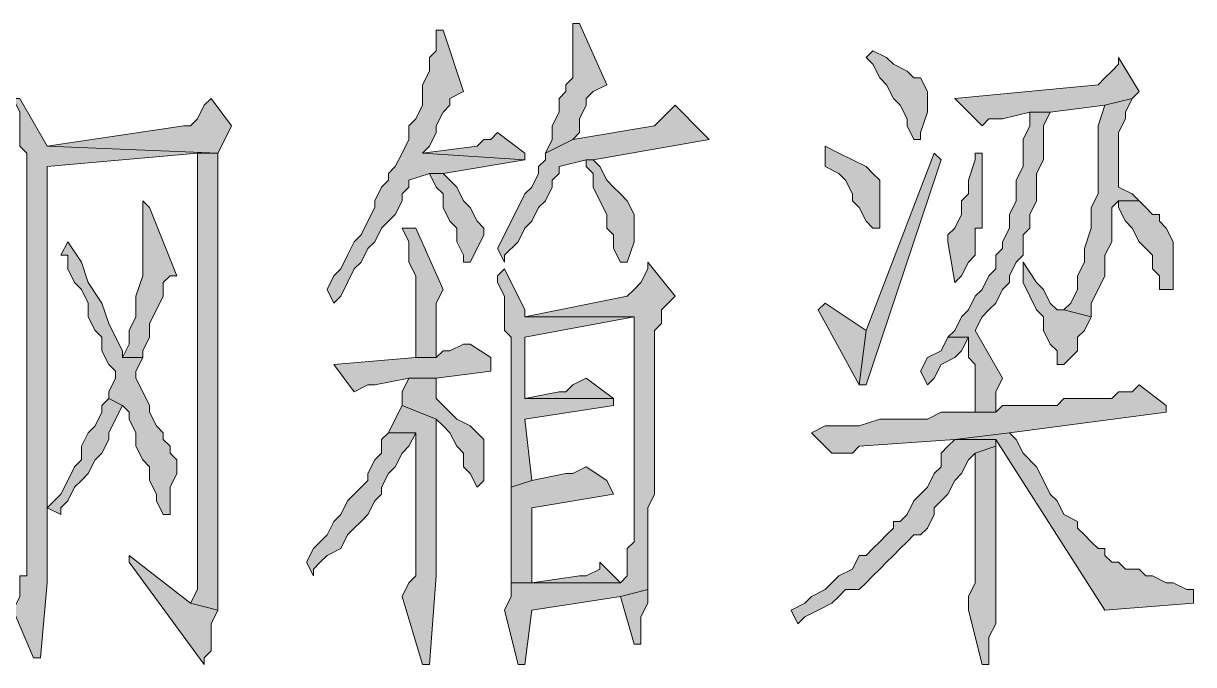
# Model space of a CAD drawing. Header units: millimetres. Extents: x 24 to 410, y 10 to 282.
# Drawn here: x 291.82 to 299.08, y 50.08 to 54.06 of the extents above; entities that cross this region are included whole.
import ezdxf

# ---------------------------------------------------------------- set-up
doc = ezdxf.new("R2010")
doc.units = ezdxf.units.MM

msp = doc.modelspace()

# ---------------------------------------------------------------- hatches: boundary and pattern name
h = msp.add_hatch(color=7)
h.dxf.hatch_style = 2
h.paths.add_polyline_path([(294.428333, 54.017333), (294.386, 54.017333), (294.386, 53.975), (294.386, 53.890333), (294.343667, 53.848), (294.343667, 53.763333), (294.301333, 53.678667), (294.301333, 53.551667), (294.259, 53.467), (294.216667, 53.424667), (294.216667, 53.34), (294.174333, 53.255333), (294.132, 53.170667), (294.089667, 53.128333), (294.089667, 53.086), (294.047333, 53.043667), (294.005, 52.959), (294.005, 52.916667), (293.962667, 52.832), (293.920333, 52.747333), (293.878, 52.705), (293.835667, 52.620333), (293.793333, 52.535667), (293.751, 52.493333), (293.708667, 52.408667), (293.751, 52.324), (293.793333, 52.366333), (293.835667, 52.451), (293.878, 52.535667), (293.920333, 52.578), (293.962667, 52.662667), (294.005, 52.705), (294.047333, 52.789667), (294.089667, 52.832), (294.132, 52.874333), (294.174333, 52.959), (294.174333, 53.001333), (294.216667, 53.043667), (294.216667, 53.086), (294.343667, 53.128333), (294.428333, 53.128333), (294.936333, 53.213), (294.301333, 53.255333), (294.343667, 53.297667), (294.386, 53.382333), (294.386, 53.424667), (294.428333, 53.509333), (294.470667, 53.551667), (294.470667, 53.594), (294.555333, 53.636333)])
h = msp.add_hatch(color=7)
h.dxf.hatch_style = 2
h.paths.add_polyline_path([(295.275, 54.059667), (295.232667, 54.059667), (295.232667, 53.975), (295.232667, 53.721), (295.190333, 53.678667), (295.190333, 53.636333), (295.148, 53.594), (295.148, 53.509333), (295.105667, 53.424667), (295.105667, 53.34), (295.063333, 53.255333), (295.232667, 53.34), (295.275, 53.382333), (295.275, 53.467), (295.317333, 53.551667), (295.317333, 53.594), (295.359667, 53.636333), (295.444333, 53.678667)])
h = msp.add_hatch(color=7)
h.dxf.hatch_style = 2
h.paths.add_polyline_path([(297.095333, 53.890333), (297.053, 53.848), (297.095333, 53.805667), (297.137667, 53.721), (297.18, 53.678667), (297.222333, 53.594), (297.264667, 53.551667), (297.307, 53.467), (297.307, 53.424667), (297.349333, 53.34), (297.391667, 53.34), (297.391667, 53.382333), (297.434, 53.509333), (297.434, 53.636333), (297.391667, 53.721), (297.349333, 53.721), (297.307, 53.763333), (297.222333, 53.805667), (297.18, 53.848)])
h = msp.add_hatch(color=7)
h.dxf.hatch_style = 2
h.paths.add_polyline_path([(298.619333, 53.848), (298.619333, 53.805667), (298.577, 53.763333), (298.534667, 53.721), (298.492333, 53.678667), (297.603333, 53.594), (297.772667, 53.424667), (297.815, 53.467), (297.899667, 53.467), (298.069, 53.509333), (298.196, 53.509333), (298.534667, 53.551667), (298.704, 53.594), (298.746333, 53.636333)])
h = msp.add_hatch(color=7)
h.dxf.hatch_style = 2
h.paths.add_polyline_path([(291.803667, 53.594), (291.761333, 53.594), (291.803667, 53.509333), (291.803667, 53.297667), (291.846, 53.255333), (291.846, 51.519667), (291.846, 51.392667), (291.846, 50.630667), (291.803667, 50.630667), (291.803667, 50.503667), (291.761333, 50.419), (291.888333, 50.122667), (291.930667, 50.122667), (291.973, 50.588333), (291.973, 53.170667), (292.904333, 53.255333), (293.031333, 53.255333), (291.973, 53.297667)])
h = msp.add_hatch(color=7)
h.dxf.hatch_style = 2
h.paths.add_polyline_path([(292.989, 53.594), (292.946667, 53.551667), (292.904333, 53.467), (292.862, 53.424667), (292.819667, 53.424667), (291.973, 53.297667), (293.031333, 53.255333), (293.073667, 53.34), (293.116, 53.424667)])
h = msp.add_hatch(color=7)
h.dxf.hatch_style = 2
h.paths.add_polyline_path([(298.704, 53.594), (298.534667, 53.551667), (298.492333, 53.424667), (298.492333, 53.001333), (298.45, 52.916667), (298.45, 52.789667), (298.407667, 52.662667), (298.407667, 52.578), (298.365333, 52.493333), (298.365333, 52.408667), (298.323, 52.324), (298.280667, 52.281667), (298.45, 52.239333), (298.45, 52.324), (298.492333, 52.408667), (298.534667, 52.493333), (298.534667, 52.535667), (298.534667, 52.620333), (298.577, 52.705), (298.577, 52.916667), (298.619333, 52.959), (298.746333, 52.959), (298.704, 53.001333), (298.619333, 53.043667), (298.619333, 53.382333), (298.661667, 53.467), (298.661667, 53.509333)])
h = msp.add_hatch(color=7)
h.dxf.hatch_style = 2
h.paths.add_polyline_path([(295.867667, 53.551667), (295.825333, 53.509333), (295.783, 53.467), (295.740667, 53.424667), (295.232667, 53.34), (295.063333, 53.255333), (295.063333, 53.213), (295.021, 53.170667), (295.021, 53.128333), (294.978667, 53.043667), (294.936333, 53.001333), (294.894, 52.916667), (294.851667, 52.832), (294.809333, 52.747333), (294.767, 52.662667), (294.809333, 52.578), (294.809333, 52.620333), (294.894, 52.705), (294.936333, 52.789667), (294.978667, 52.832), (295.021, 52.916667), (295.063333, 52.959), (295.105667, 53.043667), (295.105667, 53.086), (295.148, 53.128333), (295.148, 53.170667), (295.317333, 53.213), (295.359667, 53.213), (296.079333, 53.34), (296.037, 53.382333)])
h = msp.add_hatch(color=7)
h.dxf.hatch_style = 2
h.paths.add_polyline_path([(298.196, 53.509333), (298.069, 53.509333), (298.069, 53.424667), (298.026667, 53.34), (298.026667, 53.170667), (297.984333, 53.086), (297.984333, 52.959), (297.942, 52.874333), (297.942, 52.789667), (297.899667, 52.705), (297.899667, 52.662667), (297.857333, 52.620333), (297.857333, 52.535667), (297.815, 52.493333), (297.772667, 52.408667), (297.730333, 52.366333), (297.688, 52.281667), (297.645667, 52.239333), (297.603333, 52.154667), (297.561, 52.112333), (297.688, 52.112333), (297.688, 51.985333), (297.730333, 51.943), (297.730333, 51.646667), (297.857333, 51.646667), (297.857333, 51.773667), (297.899667, 51.858333), (297.730333, 52.154667), (297.772667, 52.239333), (297.815, 52.281667), (297.857333, 52.324), (297.899667, 52.408667), (297.942, 52.451), (297.942, 52.493333), (297.984333, 52.578), (298.026667, 52.620333), (298.026667, 52.747333), (298.069, 52.789667), (298.069, 52.874333), (298.111333, 52.959), (298.111333, 53.128333), (298.153667, 53.213), (298.153667, 53.424667)])
h = msp.add_hatch(color=7)
h.dxf.hatch_style = 2
h.paths.add_polyline_path([(294.767, 53.382333), (294.724667, 53.34), (294.682333, 53.34), (294.64, 53.297667), (294.301333, 53.255333), (294.936333, 53.213), (294.936333, 53.255333)])
h = msp.add_hatch(color=7)
h.dxf.hatch_style = 2
h.paths.add_polyline_path([(296.799, 53.297667), (296.799, 53.170667), (296.883667, 53.128333), (296.926, 53.086), (296.968333, 53.001333), (296.968333, 52.959), (297.010667, 52.916667), (297.053, 52.832), (297.095333, 52.789667), (297.137667, 52.789667), (297.137667, 52.916667), (297.137667, 53.086), (297.095333, 53.128333), (297.053, 53.170667), (296.968333, 53.213), (296.883667, 53.255333)])
h = msp.add_hatch(color=7)
h.dxf.hatch_style = 2
h.paths.add_polyline_path([(293.031333, 53.255333), (292.904333, 53.255333), (292.904333, 50.715333), (292.904333, 50.546), (292.862, 50.461333), (293.031333, 50.419), (293.031333, 52.578), (293.031333, 52.662667)])
h = msp.add_hatch(color=7)
h.dxf.hatch_style = 2
h.paths.add_polyline_path([(297.476333, 53.255333), (297.053, 52.154667), (297.010667, 51.816), (297.053, 51.816), (297.518667, 53.213)])
h = msp.add_hatch(color=7)
h.dxf.hatch_style = 2
h.paths.add_polyline_path([(297.772667, 53.255333), (297.730333, 53.255333), (297.730333, 53.213), (297.688, 53.086), (297.688, 53.001333), (297.645667, 52.959), (297.645667, 52.874333), (297.603333, 52.789667), (297.561, 52.747333), (297.561, 52.705), (297.603333, 52.451), (297.645667, 52.493333), (297.688, 52.578), (297.730333, 52.620333), (297.730333, 52.789667), (297.772667, 52.789667)])
h = msp.add_hatch(color=7)
h.dxf.hatch_style = 2
h.paths.add_polyline_path([(295.359667, 53.213), (295.317333, 53.213), (295.317333, 53.170667), (295.359667, 53.128333), (295.359667, 53.043667), (295.402, 52.959), (295.444333, 52.874333), (295.444333, 52.789667), (295.486667, 52.747333), (295.486667, 52.662667), (295.529, 52.578), (295.571333, 52.578), (295.613667, 52.705), (295.613667, 52.874333), (295.571333, 52.959), (295.529, 53.001333), (295.486667, 53.043667), (295.444333, 53.086), (295.402, 53.170667)])
h = msp.add_hatch(color=7)
h.dxf.hatch_style = 2
h.paths.add_polyline_path([(294.428333, 53.128333), (294.343667, 53.128333), (294.386, 53.043667), (294.428333, 53.001333), (294.428333, 52.916667), (294.470667, 52.832), (294.513, 52.789667), (294.513, 52.705), (294.555333, 52.620333), (294.555333, 52.578), (294.597667, 52.578), (294.64, 52.662667), (294.682333, 52.747333), (294.682333, 52.789667), (294.64, 52.832), (294.597667, 52.916667), (294.555333, 52.959), (294.513, 53.043667), (294.470667, 53.086)])
h = msp.add_hatch(color=7)
h.dxf.hatch_style = 2
h.paths.add_polyline_path([(292.565667, 52.959), (292.565667, 52.493333), (292.523333, 52.366333), (292.523333, 52.239333), (292.481, 52.154667), (292.481, 52.07), (292.438667, 51.985333), (292.565667, 51.985333), (292.565667, 52.027667), (292.608, 52.112333), (292.608, 52.197), (292.650333, 52.281667), (292.692667, 52.366333), (292.692667, 52.451), (292.735, 52.493333), (292.777333, 52.493333), (292.608, 52.916667)])
h = msp.add_hatch(color=7)
h.dxf.hatch_style = 2
h.paths.add_polyline_path([(298.746333, 52.959), (298.619333, 52.959), (298.619333, 52.916667), (298.661667, 52.832), (298.704, 52.789667), (298.746333, 52.705), (298.788667, 52.662667), (298.831, 52.620333), (298.831, 52.535667), (298.873333, 52.493333), (298.873333, 52.408667), (298.958, 52.408667), (298.958, 52.705), (298.915667, 52.789667), (298.873333, 52.832), (298.873333, 52.874333), (298.831, 52.874333), (298.788667, 52.916667)])
h = msp.add_hatch(color=7)
h.dxf.hatch_style = 2
h.paths.add_polyline_path([(294.259, 52.789667), (294.174333, 52.789667), (294.216667, 52.705), (294.216667, 52.578), (294.259, 52.493333), (294.259, 51.985333), (294.386, 51.985333), (294.386, 52.324), (294.428333, 52.408667)])
h = msp.add_hatch(color=7)
h.dxf.hatch_style = 2
h.paths.add_polyline_path([(292.1, 52.705), (292.057667, 52.620333), (292.1, 52.620333), (292.1, 52.535667), (292.142333, 52.451), (292.184667, 52.408667), (292.227, 52.324), (292.227, 52.239333), (292.269333, 52.154667), (292.311667, 52.112333), (292.311667, 52.027667), (292.354, 51.943), (292.396333, 51.900667), (292.396333, 51.858333), (292.354, 51.773667), (292.354, 51.731333), (292.438667, 51.689), (292.481, 51.646667), (292.481, 51.604333), (292.523333, 51.519667), (292.523333, 51.435), (292.565667, 51.350333), (292.608, 51.308), (292.608, 51.223333), (292.650333, 51.138667), (292.650333, 51.096333), (292.692667, 51.011667), (292.735, 51.011667), (292.735, 51.054), (292.735, 51.181), (292.777333, 51.265667), (292.777333, 51.350333), (292.735, 51.392667), (292.735, 51.435), (292.692667, 51.477333), (292.692667, 51.519667), (292.650333, 51.562), (292.608, 51.646667), (292.608, 51.689), (292.565667, 51.773667), (292.523333, 51.858333), (292.523333, 51.900667), (292.565667, 51.985333), (292.438667, 51.985333), (292.438667, 52.027667), (292.396333, 52.112333), (292.354, 52.197), (292.311667, 52.324), (292.227, 52.451), (292.184667, 52.578)])
h = msp.add_hatch(color=7)
h.dxf.hatch_style = 2
h.paths.add_polyline_path([(295.698333, 52.578), (295.698333, 52.535667), (295.656, 52.451), (295.613667, 52.408667), (295.571333, 52.366333), (294.936333, 52.239333), (295.613667, 52.239333), (295.613667, 52.112333), (295.613667, 50.842333), (295.571333, 50.8), (295.571333, 50.715333), (295.571333, 50.630667), (295.529, 50.588333), (294.851667, 50.588333), (294.851667, 50.503667), (294.809333, 50.419), (294.894, 50.080333), (294.936333, 50.080333), (294.978667, 50.419), (295.529, 50.503667), (295.698333, 50.546), (295.698333, 51.054), (295.740667, 51.138667), (295.740667, 52.154667), (295.783, 52.197), (295.783, 52.281667), (295.867667, 52.366333)])
h = msp.add_hatch(color=7)
h.dxf.hatch_style = 2
h.paths.add_polyline_path([(298.026667, 52.578), (298.026667, 52.451), (298.069, 52.366333), (298.111333, 52.281667), (298.153667, 52.239333), (298.153667, 52.154667), (298.196, 52.07), (298.238333, 52.027667), (298.238333, 51.943), (298.280667, 51.943), (298.323, 51.985333), (298.365333, 52.027667), (298.365333, 52.112333), (298.407667, 52.154667), (298.45, 52.239333), (298.280667, 52.281667), (298.238333, 52.281667), (298.196, 52.324), (298.153667, 52.408667), (298.111333, 52.451)])
h = msp.add_hatch(color=7)
h.dxf.hatch_style = 2
h.paths.add_polyline_path([(294.809333, 52.535667), (294.767, 52.493333), (294.767, 52.451), (294.809333, 52.366333), (294.809333, 52.154667), (294.851667, 52.112333), (294.851667, 51.181), (294.978667, 51.223333), (294.936333, 51.604333), (295.486667, 51.689), (295.486667, 51.731333), (294.936333, 51.731333), (294.936333, 52.112333), (295.613667, 52.239333), (294.936333, 52.239333), (294.936333, 52.281667)])
h = msp.add_hatch(color=7)
h.dxf.hatch_style = 2
h.paths.add_polyline_path([(296.799, 52.324), (296.756667, 52.281667), (297.010667, 51.816), (297.053, 52.154667)])
h = msp.add_hatch(color=7)
h.dxf.hatch_style = 2
h.paths.add_polyline_path([(294.597667, 52.07), (294.555333, 52.07), (294.470667, 52.027667), (294.428333, 52.027667), (294.386, 51.985333), (294.259, 51.985333), (293.751, 51.943), (293.878, 51.773667), (293.962667, 51.816), (294.005, 51.816), (294.216667, 51.858333), (294.386, 51.858333), (294.724667, 51.900667), (294.724667, 51.985333)])
h = msp.add_hatch(color=7)
h.dxf.hatch_style = 2
h.paths.add_polyline_path([(297.561, 52.112333), (297.518667, 52.027667), (297.434, 51.985333), (297.391667, 51.900667), (297.434, 51.816), (297.476333, 51.858333), (297.518667, 51.943), (297.603333, 51.985333), (297.645667, 52.027667), (297.688, 52.112333)])
h = msp.add_hatch(color=7)
h.dxf.hatch_style = 2
h.paths.add_polyline_path([(294.386, 51.858333), (294.216667, 51.858333), (294.174333, 51.773667), (294.174333, 51.689), (294.386, 51.604333), (294.428333, 51.562), (294.470667, 51.519667), (294.513, 51.435), (294.555333, 51.392667), (294.555333, 51.308), (294.597667, 51.265667), (294.64, 51.181), (294.682333, 51.223333), (294.682333, 51.477333), (294.64, 51.519667), (294.597667, 51.562), (294.513, 51.604333), (294.386, 51.731333)])
h = msp.add_hatch(color=7)
h.dxf.hatch_style = 2
h.paths.add_polyline_path([(295.317333, 51.858333), (295.232667, 51.816), (295.190333, 51.773667), (295.148, 51.773667), (294.936333, 51.731333), (295.486667, 51.731333)])
h = msp.add_hatch(color=7)
h.dxf.hatch_style = 2
h.paths.add_polyline_path([(298.746333, 51.816), (298.704, 51.773667), (298.619333, 51.773667), (298.577, 51.731333), (298.280667, 51.731333), (298.238333, 51.689), (297.899667, 51.689), (297.857333, 51.646667), (297.730333, 51.646667), (297.688, 51.646667), (297.518667, 51.646667), (297.434, 51.604333), (297.137667, 51.604333), (297.010667, 51.562), (296.799, 51.562), (296.714333, 51.519667), (296.841333, 51.392667), (296.968333, 51.392667), (297.010667, 51.435), (297.603333, 51.477333), (297.942, 51.519667), (298.915667, 51.646667), (298.915667, 51.689)])
h = msp.add_hatch(color=7)
h.dxf.hatch_style = 2
h.paths.add_polyline_path([(292.354, 51.731333), (292.311667, 51.689), (292.311667, 51.646667), (292.269333, 51.562), (292.227, 51.519667), (292.184667, 51.435), (292.184667, 51.350333), (292.142333, 51.308), (292.1, 51.223333), (292.057667, 51.138667), (291.973, 51.054), (292.057667, 51.011667), (292.057667, 51.054), (292.1, 51.096333), (292.142333, 51.181), (292.184667, 51.223333), (292.227, 51.265667), (292.269333, 51.350333), (292.311667, 51.392667), (292.354, 51.477333), (292.354, 51.519667), (292.396333, 51.604333), (292.438667, 51.689)])
h = msp.add_hatch(color=7)
h.dxf.hatch_style = 2
h.paths.add_polyline_path([(294.174333, 51.689), (294.132, 51.604333), (294.089667, 51.519667), (294.259, 51.519667), (294.259, 51.477333), (294.259, 50.630667), (294.216667, 50.588333), (294.174333, 50.503667), (294.301333, 50.080333), (294.343667, 50.080333), (294.386, 50.630667), (294.386, 51.138667), (294.386, 51.265667), (294.386, 51.604333)])
h = msp.add_hatch(color=7)
h.dxf.hatch_style = 2
h.paths.add_polyline_path([(294.089667, 51.519667), (294.047333, 51.477333), (294.047333, 51.392667), (294.005, 51.350333), (293.962667, 51.265667), (293.962667, 51.223333), (293.920333, 51.181), (293.878, 51.138667), (293.835667, 51.096333), (293.793333, 51.011667), (293.751, 50.969333), (293.708667, 50.884667), (293.666333, 50.842333), (293.624, 50.8), (293.581667, 50.715333), (293.624, 50.630667), (293.624, 50.673), (293.666333, 50.715333), (293.708667, 50.757667), (293.793333, 50.8), (293.835667, 50.884667), (293.878, 50.927), (293.920333, 50.969333), (293.962667, 51.011667), (294.005, 51.096333), (294.047333, 51.138667), (294.047333, 51.181), (294.089667, 51.265667), (294.132, 51.308), (294.174333, 51.392667), (294.216667, 51.435), (294.259, 51.519667)])
h = msp.add_hatch(color=7)
h.dxf.hatch_style = 2
h.paths.add_polyline_path([(297.603333, 51.477333), (297.561, 51.435), (297.518667, 51.392667), (297.518667, 51.308), (297.476333, 51.265667), (297.434, 51.181), (297.391667, 51.138667), (297.349333, 51.096333), (297.307, 51.011667), (297.264667, 50.969333), (297.222333, 50.969333), (297.222333, 50.927), (297.18, 50.884667), (297.137667, 50.842333), (297.095333, 50.8), (297.053, 50.757667), (297.010667, 50.757667), (296.968333, 50.673), (296.883667, 50.630667), (296.841333, 50.588333), (296.799, 50.546), (296.714333, 50.503667), (296.672, 50.461333), (296.587333, 50.419), (296.629667, 50.334333), (296.672, 50.376667), (296.756667, 50.419), (296.841333, 50.461333), (296.883667, 50.503667), (296.926, 50.546), (297.010667, 50.546), (297.053, 50.588333), (297.095333, 50.630667), (297.137667, 50.673), (297.18, 50.715333), (297.222333, 50.757667), (297.264667, 50.8), (297.307, 50.842333), (297.349333, 50.884667), (297.391667, 50.884667), (297.434, 50.927), (297.476333, 51.011667), (297.476333, 51.054), (297.518667, 51.096333), (297.561, 51.138667), (297.603333, 51.223333), (297.645667, 51.265667), (297.688, 51.350333), (297.730333, 51.392667), (297.857333, 51.435), (297.857333, 51.477333)])
h = msp.add_hatch(color=7)
h.dxf.hatch_style = 2
h.paths.add_polyline_path([(297.942, 51.519667), (297.603333, 51.477333), (297.857333, 51.477333), (298.534667, 50.419), (299.085, 50.461333), (299.085, 50.546), (299.042667, 50.546), (298.958, 50.588333), (298.915667, 50.588333), (298.831, 50.630667), (298.788667, 50.630667), (298.746333, 50.673), (298.661667, 50.673), (298.619333, 50.715333), (298.577, 50.715333), (298.534667, 50.757667), (298.534667, 50.8), (298.492333, 50.8), (298.45, 50.842333), (298.407667, 50.884667), (298.365333, 50.927), (298.365333, 50.969333), (298.280667, 51.011667), (298.238333, 51.096333), (298.196, 51.138667), (298.153667, 51.223333), (298.111333, 51.308), (298.026667, 51.392667), (297.984333, 51.477333)])
h = msp.add_hatch(color=7)
h.dxf.hatch_style = 2
h.paths.add_polyline_path([(297.857333, 51.435), (297.730333, 51.392667), (297.730333, 50.588333), (297.688, 50.503667), (297.688, 50.419), (297.772667, 50.080333), (297.815, 50.080333), (297.815, 50.122667), (297.815, 50.249667), (297.857333, 50.334333), (297.857333, 50.715333), (297.857333, 50.8)])
h = msp.add_hatch(color=7)
h.dxf.hatch_style = 2
h.paths.add_polyline_path([(295.317333, 51.308), (295.232667, 51.265667), (295.190333, 51.265667), (294.978667, 51.223333), (294.851667, 51.181), (294.851667, 50.588333), (294.978667, 50.588333), (294.978667, 51.054), (295.486667, 51.138667), (295.444333, 51.223333)])
h = msp.add_hatch(color=7)
h.dxf.hatch_style = 2
h.paths.add_polyline_path([(292.481, 50.757667), (292.481, 50.715333), (292.946667, 50.080333), (292.946667, 50.122667), (292.989, 50.165), (292.989, 50.334333), (293.031333, 50.419), (292.862, 50.461333)])
h = msp.add_hatch(color=7)
h.dxf.hatch_style = 2
h.paths.add_polyline_path([(295.402, 50.715333), (295.402, 50.673), (295.317333, 50.630667), (295.275, 50.630667), (294.978667, 50.588333), (295.529, 50.588333)])
h = msp.add_hatch(color=7)
h.dxf.hatch_style = 2
h.paths.add_polyline_path([(295.698333, 50.546), (295.529, 50.503667), (295.613667, 50.207333), (295.656, 50.207333), (295.656, 50.249667), (295.656, 50.376667), (295.698333, 50.461333)])

# ---------------------------------------------------------------- linework, layer by layer
at = {"color": 7, "lineweight": 0}
for points in [[(294.428333, 54.017333), (294.386, 54.017333), (294.386, 53.975), (294.386, 53.890333), (294.343667, 53.848), (294.343667, 53.763333), (294.301333, 53.678667), (294.301333, 53.551667), (294.259, 53.467), (294.216667, 53.424667), (294.216667, 53.34), (294.174333, 53.255333), (294.132, 53.170667), (294.089667, 53.128333), (294.089667, 53.086), (294.047333, 53.043667), (294.005, 52.959), (294.005, 52.916667), (293.962667, 52.832), (293.920333, 52.747333), (293.878, 52.705), (293.835667, 52.620333), (293.793333, 52.535667), (293.751, 52.493333), (293.708667, 52.408667), (293.751, 52.324), (293.793333, 52.366333), (293.835667, 52.451), (293.878, 52.535667), (293.920333, 52.578), (293.962667, 52.662667), (294.005, 52.705), (294.047333, 52.789667), (294.089667, 52.832), (294.132, 52.874333), (294.174333, 52.959), (294.174333, 53.001333), (294.216667, 53.043667), (294.216667, 53.086), (294.343667, 53.128333), (294.428333, 53.128333), (294.936333, 53.213), (294.301333, 53.255333), (294.343667, 53.297667), (294.386, 53.382333), (294.386, 53.424667), (294.428333, 53.509333), (294.470667, 53.551667), (294.470667, 53.594), (294.555333, 53.636333)], [(295.275, 54.059667), (295.232667, 54.059667), (295.232667, 53.975), (295.232667, 53.721), (295.190333, 53.678667), (295.190333, 53.636333), (295.148, 53.594), (295.148, 53.509333), (295.105667, 53.424667), (295.105667, 53.34), (295.063333, 53.255333), (295.232667, 53.34), (295.275, 53.382333), (295.275, 53.467), (295.317333, 53.551667), (295.317333, 53.594), (295.359667, 53.636333), (295.444333, 53.678667)], [(297.095333, 53.890333), (297.053, 53.848), (297.095333, 53.805667), (297.137667, 53.721), (297.18, 53.678667), (297.222333, 53.594), (297.264667, 53.551667), (297.307, 53.467), (297.307, 53.424667), (297.349333, 53.34), (297.391667, 53.34), (297.391667, 53.382333), (297.434, 53.509333), (297.434, 53.636333), (297.391667, 53.721), (297.349333, 53.721), (297.307, 53.763333), (297.222333, 53.805667), (297.18, 53.848)], [(298.619333, 53.848), (298.619333, 53.805667), (298.577, 53.763333), (298.534667, 53.721), (298.492333, 53.678667), (297.603333, 53.594), (297.772667, 53.424667), (297.815, 53.467), (297.899667, 53.467), (298.069, 53.509333), (298.196, 53.509333), (298.534667, 53.551667), (298.704, 53.594), (298.746333, 53.636333)], [(291.803667, 53.594), (291.761333, 53.594), (291.803667, 53.509333), (291.803667, 53.297667), (291.846, 53.255333), (291.846, 51.519667), (291.846, 51.392667), (291.846, 50.630667), (291.803667, 50.630667), (291.803667, 50.503667), (291.761333, 50.419), (291.888333, 50.122667), (291.930667, 50.122667), (291.973, 50.588333), (291.973, 53.170667), (292.904333, 53.255333), (293.031333, 53.255333), (291.973, 53.297667)], [(292.989, 53.594), (292.946667, 53.551667), (292.904333, 53.467), (292.862, 53.424667), (292.819667, 53.424667), (291.973, 53.297667), (293.031333, 53.255333), (293.073667, 53.34), (293.116, 53.424667)], [(298.704, 53.594), (298.534667, 53.551667), (298.492333, 53.424667), (298.492333, 53.001333), (298.45, 52.916667), (298.45, 52.789667), (298.407667, 52.662667), (298.407667, 52.578), (298.365333, 52.493333), (298.365333, 52.408667), (298.323, 52.324), (298.280667, 52.281667), (298.45, 52.239333), (298.45, 52.324), (298.492333, 52.408667), (298.534667, 52.493333), (298.534667, 52.535667), (298.534667, 52.620333), (298.577, 52.705), (298.577, 52.916667), (298.619333, 52.959), (298.746333, 52.959), (298.704, 53.001333), (298.619333, 53.043667), (298.619333, 53.382333), (298.661667, 53.467), (298.661667, 53.509333)], [(295.867667, 53.551667), (295.825333, 53.509333), (295.783, 53.467), (295.740667, 53.424667), (295.232667, 53.34), (295.063333, 53.255333), (295.063333, 53.213), (295.021, 53.170667), (295.021, 53.128333), (294.978667, 53.043667), (294.936333, 53.001333), (294.894, 52.916667), (294.851667, 52.832), (294.809333, 52.747333), (294.767, 52.662667), (294.809333, 52.578), (294.809333, 52.620333), (294.894, 52.705), (294.936333, 52.789667), (294.978667, 52.832), (295.021, 52.916667), (295.063333, 52.959), (295.105667, 53.043667), (295.105667, 53.086), (295.148, 53.128333), (295.148, 53.170667), (295.317333, 53.213), (295.359667, 53.213), (296.079333, 53.34), (296.037, 53.382333)], [(298.196, 53.509333), (298.069, 53.509333), (298.069, 53.424667), (298.026667, 53.34), (298.026667, 53.170667), (297.984333, 53.086), (297.984333, 52.959), (297.942, 52.874333), (297.942, 52.789667), (297.899667, 52.705), (297.899667, 52.662667), (297.857333, 52.620333), (297.857333, 52.535667), (297.815, 52.493333), (297.772667, 52.408667), (297.730333, 52.366333), (297.688, 52.281667), (297.645667, 52.239333), (297.603333, 52.154667), (297.561, 52.112333), (297.688, 52.112333), (297.688, 51.985333), (297.730333, 51.943), (297.730333, 51.646667), (297.857333, 51.646667), (297.857333, 51.773667), (297.899667, 51.858333), (297.730333, 52.154667), (297.772667, 52.239333), (297.815, 52.281667), (297.857333, 52.324), (297.899667, 52.408667), (297.942, 52.451), (297.942, 52.493333), (297.984333, 52.578), (298.026667, 52.620333), (298.026667, 52.747333), (298.069, 52.789667), (298.069, 52.874333), (298.111333, 52.959), (298.111333, 53.128333), (298.153667, 53.213), (298.153667, 53.424667)], [(294.767, 53.382333), (294.724667, 53.34), (294.682333, 53.34), (294.64, 53.297667), (294.301333, 53.255333), (294.936333, 53.213), (294.936333, 53.255333)], [(296.799, 53.297667), (296.799, 53.170667), (296.883667, 53.128333), (296.926, 53.086), (296.968333, 53.001333), (296.968333, 52.959), (297.010667, 52.916667), (297.053, 52.832), (297.095333, 52.789667), (297.137667, 52.789667), (297.137667, 52.916667), (297.137667, 53.086), (297.095333, 53.128333), (297.053, 53.170667), (296.968333, 53.213), (296.883667, 53.255333)], [(293.031333, 53.255333), (292.904333, 53.255333), (292.904333, 50.715333), (292.904333, 50.546), (292.862, 50.461333), (293.031333, 50.419), (293.031333, 52.578), (293.031333, 52.662667)], [(297.476333, 53.255333), (297.053, 52.154667), (297.010667, 51.816), (297.053, 51.816), (297.518667, 53.213)], [(297.772667, 53.255333), (297.730333, 53.255333), (297.730333, 53.213), (297.688, 53.086), (297.688, 53.001333), (297.645667, 52.959), (297.645667, 52.874333), (297.603333, 52.789667), (297.561, 52.747333), (297.561, 52.705), (297.603333, 52.451), (297.645667, 52.493333), (297.688, 52.578), (297.730333, 52.620333), (297.730333, 52.789667), (297.772667, 52.789667)], [(295.359667, 53.213), (295.317333, 53.213), (295.317333, 53.170667), (295.359667, 53.128333), (295.359667, 53.043667), (295.402, 52.959), (295.444333, 52.874333), (295.444333, 52.789667), (295.486667, 52.747333), (295.486667, 52.662667), (295.529, 52.578), (295.571333, 52.578), (295.613667, 52.705), (295.613667, 52.874333), (295.571333, 52.959), (295.529, 53.001333), (295.486667, 53.043667), (295.444333, 53.086), (295.402, 53.170667)], [(294.428333, 53.128333), (294.343667, 53.128333), (294.386, 53.043667), (294.428333, 53.001333), (294.428333, 52.916667), (294.470667, 52.832), (294.513, 52.789667), (294.513, 52.705), (294.555333, 52.620333), (294.555333, 52.578), (294.597667, 52.578), (294.64, 52.662667), (294.682333, 52.747333), (294.682333, 52.789667), (294.64, 52.832), (294.597667, 52.916667), (294.555333, 52.959), (294.513, 53.043667), (294.470667, 53.086)], [(292.565667, 52.959), (292.565667, 52.493333), (292.523333, 52.366333), (292.523333, 52.239333), (292.481, 52.154667), (292.481, 52.07), (292.438667, 51.985333), (292.565667, 51.985333), (292.565667, 52.027667), (292.608, 52.112333), (292.608, 52.197), (292.650333, 52.281667), (292.692667, 52.366333), (292.692667, 52.451), (292.735, 52.493333), (292.777333, 52.493333), (292.608, 52.916667)], [(298.746333, 52.959), (298.619333, 52.959), (298.619333, 52.916667), (298.661667, 52.832), (298.704, 52.789667), (298.746333, 52.705), (298.788667, 52.662667), (298.831, 52.620333), (298.831, 52.535667), (298.873333, 52.493333), (298.873333, 52.408667), (298.958, 52.408667), (298.958, 52.705), (298.915667, 52.789667), (298.873333, 52.832), (298.873333, 52.874333), (298.831, 52.874333), (298.788667, 52.916667)], [(294.259, 52.789667), (294.174333, 52.789667), (294.216667, 52.705), (294.216667, 52.578), (294.259, 52.493333), (294.259, 51.985333), (294.386, 51.985333), (294.386, 52.324), (294.428333, 52.408667)], [(292.1, 52.705), (292.057667, 52.620333), (292.1, 52.620333), (292.1, 52.535667), (292.142333, 52.451), (292.184667, 52.408667), (292.227, 52.324), (292.227, 52.239333), (292.269333, 52.154667), (292.311667, 52.112333), (292.311667, 52.027667), (292.354, 51.943), (292.396333, 51.900667), (292.396333, 51.858333), (292.354, 51.773667), (292.354, 51.731333), (292.438667, 51.689), (292.481, 51.646667), (292.481, 51.604333), (292.523333, 51.519667), (292.523333, 51.435), (292.565667, 51.350333), (292.608, 51.308), (292.608, 51.223333), (292.650333, 51.138667), (292.650333, 51.096333), (292.692667, 51.011667), (292.735, 51.011667), (292.735, 51.054), (292.735, 51.181), (292.777333, 51.265667), (292.777333, 51.350333), (292.735, 51.392667), (292.735, 51.435), (292.692667, 51.477333), (292.692667, 51.519667), (292.650333, 51.562), (292.608, 51.646667), (292.608, 51.689), (292.565667, 51.773667), (292.523333, 51.858333), (292.523333, 51.900667), (292.565667, 51.985333), (292.438667, 51.985333), (292.438667, 52.027667), (292.396333, 52.112333), (292.354, 52.197), (292.311667, 52.324), (292.227, 52.451), (292.184667, 52.578)], [(295.698333, 52.578), (295.698333, 52.535667), (295.656, 52.451), (295.613667, 52.408667), (295.571333, 52.366333), (294.936333, 52.239333), (295.613667, 52.239333), (295.613667, 52.112333), (295.613667, 50.842333), (295.571333, 50.8), (295.571333, 50.715333), (295.571333, 50.630667), (295.529, 50.588333), (294.851667, 50.588333), (294.851667, 50.503667), (294.809333, 50.419), (294.894, 50.080333), (294.936333, 50.080333), (294.978667, 50.419), (295.529, 50.503667), (295.698333, 50.546), (295.698333, 51.054), (295.740667, 51.138667), (295.740667, 52.154667), (295.783, 52.197), (295.783, 52.281667), (295.867667, 52.366333)], [(298.026667, 52.578), (298.026667, 52.451), (298.069, 52.366333), (298.111333, 52.281667), (298.153667, 52.239333), (298.153667, 52.154667), (298.196, 52.07), (298.238333, 52.027667), (298.238333, 51.943), (298.280667, 51.943), (298.323, 51.985333), (298.365333, 52.027667), (298.365333, 52.112333), (298.407667, 52.154667), (298.45, 52.239333), (298.280667, 52.281667), (298.238333, 52.281667), (298.196, 52.324), (298.153667, 52.408667), (298.111333, 52.451)], [(294.809333, 52.535667), (294.767, 52.493333), (294.767, 52.451), (294.809333, 52.366333), (294.809333, 52.154667), (294.851667, 52.112333), (294.851667, 51.181), (294.978667, 51.223333), (294.936333, 51.604333), (295.486667, 51.689), (295.486667, 51.731333), (294.936333, 51.731333), (294.936333, 52.112333), (295.613667, 52.239333), (294.936333, 52.239333), (294.936333, 52.281667)], [(296.799, 52.324), (296.756667, 52.281667), (297.010667, 51.816), (297.053, 52.154667)], [(294.597667, 52.07), (294.555333, 52.07), (294.470667, 52.027667), (294.428333, 52.027667), (294.386, 51.985333), (294.259, 51.985333), (293.751, 51.943), (293.878, 51.773667), (293.962667, 51.816), (294.005, 51.816), (294.216667, 51.858333), (294.386, 51.858333), (294.724667, 51.900667), (294.724667, 51.985333)], [(297.561, 52.112333), (297.518667, 52.027667), (297.434, 51.985333), (297.391667, 51.900667), (297.434, 51.816), (297.476333, 51.858333), (297.518667, 51.943), (297.603333, 51.985333), (297.645667, 52.027667), (297.688, 52.112333)], [(294.386, 51.858333), (294.216667, 51.858333), (294.174333, 51.773667), (294.174333, 51.689), (294.386, 51.604333), (294.428333, 51.562), (294.470667, 51.519667), (294.513, 51.435), (294.555333, 51.392667), (294.555333, 51.308), (294.597667, 51.265667), (294.64, 51.181), (294.682333, 51.223333), (294.682333, 51.477333), (294.64, 51.519667), (294.597667, 51.562), (294.513, 51.604333), (294.386, 51.731333)], [(295.317333, 51.858333), (295.232667, 51.816), (295.190333, 51.773667), (295.148, 51.773667), (294.936333, 51.731333), (295.486667, 51.731333)], [(298.746333, 51.816), (298.704, 51.773667), (298.619333, 51.773667), (298.577, 51.731333), (298.280667, 51.731333), (298.238333, 51.689), (297.899667, 51.689), (297.857333, 51.646667), (297.730333, 51.646667), (297.688, 51.646667), (297.518667, 51.646667), (297.434, 51.604333), (297.137667, 51.604333), (297.010667, 51.562), (296.799, 51.562), (296.714333, 51.519667), (296.841333, 51.392667), (296.968333, 51.392667), (297.010667, 51.435), (297.603333, 51.477333), (297.942, 51.519667), (298.915667, 51.646667), (298.915667, 51.689)], [(292.354, 51.731333), (292.311667, 51.689), (292.311667, 51.646667), (292.269333, 51.562), (292.227, 51.519667), (292.184667, 51.435), (292.184667, 51.350333), (292.142333, 51.308), (292.1, 51.223333), (292.057667, 51.138667), (291.973, 51.054), (292.057667, 51.011667), (292.057667, 51.054), (292.1, 51.096333), (292.142333, 51.181), (292.184667, 51.223333), (292.227, 51.265667), (292.269333, 51.350333), (292.311667, 51.392667), (292.354, 51.477333), (292.354, 51.519667), (292.396333, 51.604333), (292.438667, 51.689)], [(294.174333, 51.689), (294.132, 51.604333), (294.089667, 51.519667), (294.259, 51.519667), (294.259, 51.477333), (294.259, 50.630667), (294.216667, 50.588333), (294.174333, 50.503667), (294.301333, 50.080333), (294.343667, 50.080333), (294.386, 50.630667), (294.386, 51.138667), (294.386, 51.265667), (294.386, 51.604333)], [(294.089667, 51.519667), (294.047333, 51.477333), (294.047333, 51.392667), (294.005, 51.350333), (293.962667, 51.265667), (293.962667, 51.223333), (293.920333, 51.181), (293.878, 51.138667), (293.835667, 51.096333), (293.793333, 51.011667), (293.751, 50.969333), (293.708667, 50.884667), (293.666333, 50.842333), (293.624, 50.8), (293.581667, 50.715333), (293.624, 50.630667), (293.624, 50.673), (293.666333, 50.715333), (293.708667, 50.757667), (293.793333, 50.8), (293.835667, 50.884667), (293.878, 50.927), (293.920333, 50.969333), (293.962667, 51.011667), (294.005, 51.096333), (294.047333, 51.138667), (294.047333, 51.181), (294.089667, 51.265667), (294.132, 51.308), (294.174333, 51.392667), (294.216667, 51.435), (294.259, 51.519667)], [(297.603333, 51.477333), (297.561, 51.435), (297.518667, 51.392667), (297.518667, 51.308), (297.476333, 51.265667), (297.434, 51.181), (297.391667, 51.138667), (297.349333, 51.096333), (297.307, 51.011667), (297.264667, 50.969333), (297.222333, 50.969333), (297.222333, 50.927), (297.18, 50.884667), (297.137667, 50.842333), (297.095333, 50.8), (297.053, 50.757667), (297.010667, 50.757667), (296.968333, 50.673), (296.883667, 50.630667), (296.841333, 50.588333), (296.799, 50.546), (296.714333, 50.503667), (296.672, 50.461333), (296.587333, 50.419), (296.629667, 50.334333), (296.672, 50.376667), (296.756667, 50.419), (296.841333, 50.461333), (296.883667, 50.503667), (296.926, 50.546), (297.010667, 50.546), (297.053, 50.588333), (297.095333, 50.630667), (297.137667, 50.673), (297.18, 50.715333), (297.222333, 50.757667), (297.264667, 50.8), (297.307, 50.842333), (297.349333, 50.884667), (297.391667, 50.884667), (297.434, 50.927), (297.476333, 51.011667), (297.476333, 51.054), (297.518667, 51.096333), (297.561, 51.138667), (297.603333, 51.223333), (297.645667, 51.265667), (297.688, 51.350333), (297.730333, 51.392667), (297.857333, 51.435), (297.857333, 51.477333)], [(297.942, 51.519667), (297.603333, 51.477333), (297.857333, 51.477333), (298.534667, 50.419), (299.085, 50.461333), (299.085, 50.546), (299.042667, 50.546), (298.958, 50.588333), (298.915667, 50.588333), (298.831, 50.630667), (298.788667, 50.630667), (298.746333, 50.673), (298.661667, 50.673), (298.619333, 50.715333), (298.577, 50.715333), (298.534667, 50.757667), (298.534667, 50.8), (298.492333, 50.8), (298.45, 50.842333), (298.407667, 50.884667), (298.365333, 50.927), (298.365333, 50.969333), (298.280667, 51.011667), (298.238333, 51.096333), (298.196, 51.138667), (298.153667, 51.223333), (298.111333, 51.308), (298.026667, 51.392667), (297.984333, 51.477333)], [(297.857333, 51.435), (297.730333, 51.392667), (297.730333, 50.588333), (297.688, 50.503667), (297.688, 50.419), (297.772667, 50.080333), (297.815, 50.080333), (297.815, 50.122667), (297.815, 50.249667), (297.857333, 50.334333), (297.857333, 50.715333), (297.857333, 50.8)], [(295.317333, 51.308), (295.232667, 51.265667), (295.190333, 51.265667), (294.978667, 51.223333), (294.851667, 51.181), (294.851667, 50.588333), (294.978667, 50.588333), (294.978667, 51.054), (295.486667, 51.138667), (295.444333, 51.223333)], [(292.481, 50.757667), (292.481, 50.715333), (292.946667, 50.080333), (292.946667, 50.122667), (292.989, 50.165), (292.989, 50.334333), (293.031333, 50.419), (292.862, 50.461333)], [(295.402, 50.715333), (295.402, 50.673), (295.317333, 50.630667), (295.275, 50.630667), (294.978667, 50.588333), (295.529, 50.588333)], [(295.698333, 50.546), (295.529, 50.503667), (295.613667, 50.207333), (295.656, 50.207333), (295.656, 50.249667), (295.656, 50.376667), (295.698333, 50.461333)]]:
    msp.add_lwpolyline(points, close=True, dxfattribs=at)

doc.saveas('drawing.dxf')
